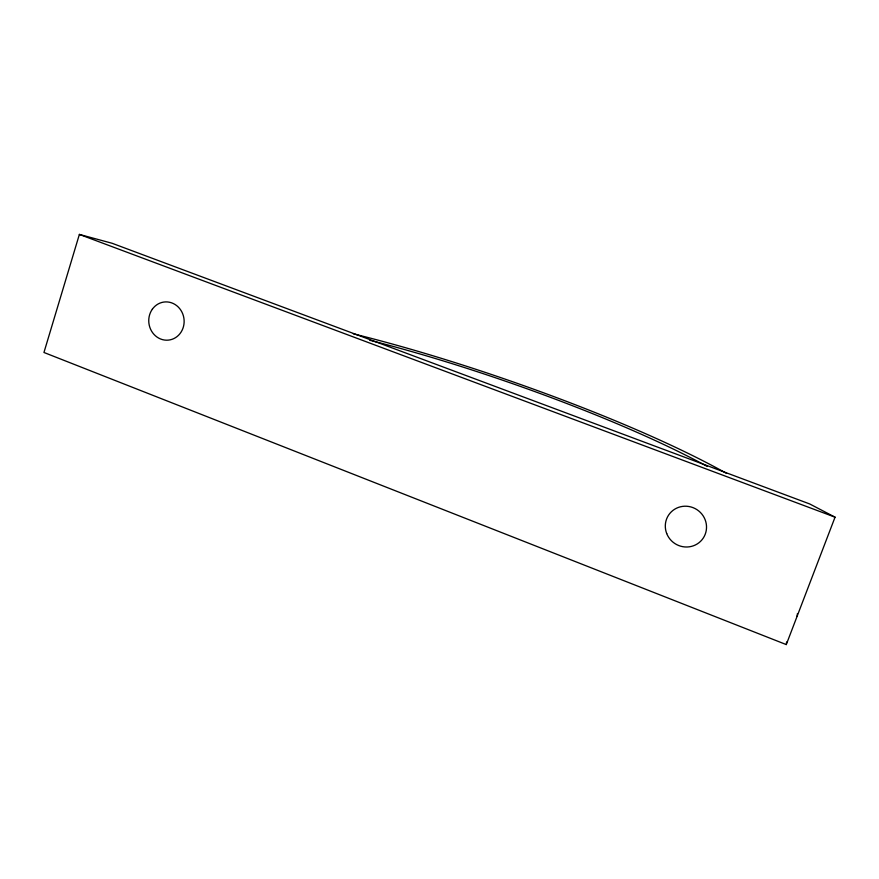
<?xml version="1.0" encoding="UTF-8"?>
<svg xmlns="http://www.w3.org/2000/svg" width="879" height="879" viewBox="0 0 879 879"><rect width="100%" height="100%" fill="white"/><g stroke="black" fill="none" stroke-linecap="round" stroke-linejoin="round"><path stroke-width="1.32" d="M797.132 616.201L797.418 613.586M786.276 644.582L835.05 517.171L809.647 503.931L112.105 243.274L79.374 234.418L43.95 352.479L786.276 644.582L786.606 641.967M79.374 234.418L835.05 517.171M353.336 333.822A307.298 45.873 19.1 0 1 726.592 473.418M369.718 340.261A288.103 42.895 19.1 0 1 707.188 466.419M666.721 533.564A20.799 20.228 34.2 0 0 702.024 539.75A20.799 20.228 34.2 0 0 689.004 506.513A20.799 20.228 34.2 0 0 666.721 533.564M152.353 309.177A19.173 17.679 83.4 0 0 164.208 339.997A19.173 17.679 83.4 0 0 182.766 313.968A19.173 17.679 83.4 0 0 152.353 309.177"/></g></svg>
